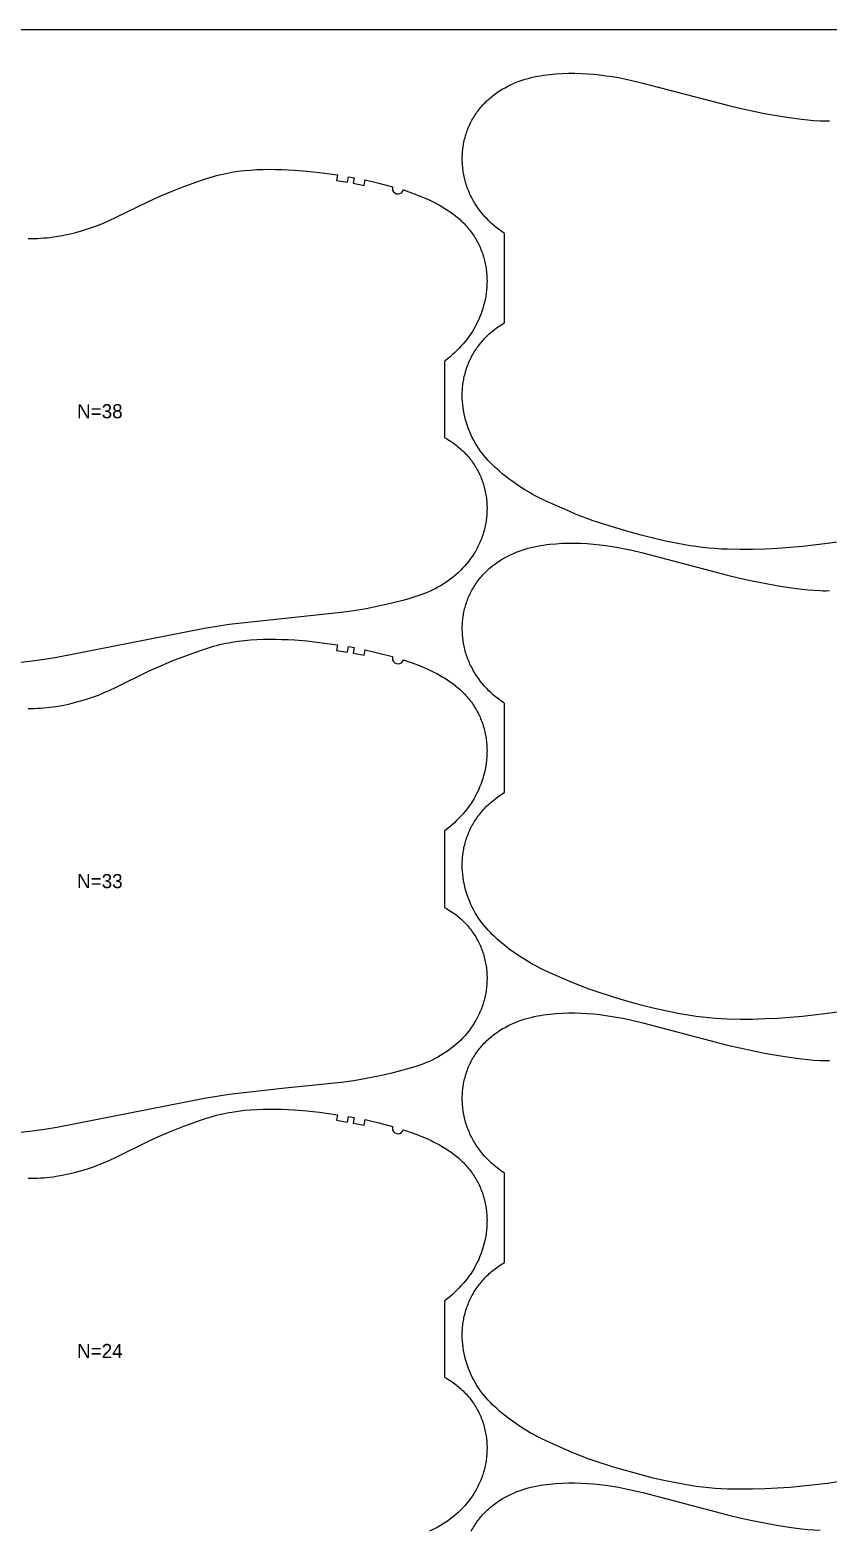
# Model space of a CAD drawing. Header units: inches. Extents: x 0 to 1977, y -12 to 1051.
# Drawn here: x 1252 to 1535, y 519 to 1051 of the extents above; entities that cross this region are included whole.
import ezdxf

# ---------------------------------------------------------------- set-up
doc = ezdxf.new("R2010")
doc.units = ezdxf.units.IN

msp = doc.modelspace()

# ---------------------------------------------------------------- linework, layer by layer
at = {"layer": '1'}
msp.add_lwpolyline([(0, -11.91), (1977.0647, -11.91), (1977.0647, 1050.7065), (0, 1050.7065), (0, -11.91)], close=True, dxfattribs=at)
for points in [[(1539.0562, 869.4017), (1534.6614, 868.784), (1525.8474, 867.7454), (1521.427, 867.3551), (1516.9996, 867.0543), (1512.5675, 866.8375), (1508.1317, 866.7059), (1503.6937, 866.668), (1499.2573, 866.757), (1497.0411, 866.8607), (1494.8274, 867.0071), (1492.617, 867.1972), (1490.411, 867.4322), (1488.2102, 867.7125), (1486.015, 868.0353), (1481.6424, 868.7939), (1477.2944, 869.6806), (1472.9694, 870.6738), (1468.6659, 871.7567), (1464.3859, 872.9277), (1459.2752, 874.4476), (1451.6798, 876.9028), (1449.5874, 877.6401), (1447.5106, 878.4179), (1445.4521, 879.2418), (1443.408, 880.1026), (1435.2882, 883.6963), (1433.2831, 884.6452), (1431.305, 885.6464), (1430.3289, 886.1717), (1429.362, 886.7141), (1427.4559, 887.8479), (1425.5868, 889.0433), (1423.7549, 890.296), (1421.9612, 891.6031), (1420.2107, 892.9669), (1419.3536, 893.6712), (1418.5094, 894.3913), (1417.6791, 895.1274), (1416.8632, 895.8801), (1416.0629, 896.6499), (1415.2799, 897.4374), (1414.5163, 898.2433), (1413.7744, 899.0682), (1413.056, 899.9127), (1412.3635, 900.7775), (1411.6988, 901.6632), (1411.0641, 902.5704), (1410.4611, 903.4995), (1409.8903, 904.4494), (1409.3518, 905.4187), (1408.8456, 906.406), (1408.3719, 907.4099), (1407.9308, 908.4289), (1407.5223, 909.4616), (1407.1465, 910.5068), (1406.8037, 911.5629), (1406.4944, 912.629), (1406.2191, 913.704), (1405.9786, 914.7871), (1405.7735, 915.8771), (1405.6043, 916.9731), (1405.4718, 918.0742), (1405.3765, 919.1793), (1405.319, 920.2873), (1405.3047, 920.842), (1405.3, 921.3969), (1405.3051, 921.9517), (1405.32, 922.5064), (1405.3449, 923.0606), (1405.3797, 923.6142), (1405.4246, 924.167), (1405.4796, 924.7188), (1405.5449, 925.2695), (1405.6204, 925.8187), (1405.7062, 926.3663), (1405.8025, 926.9122), (1405.9092, 927.4561), (1406.0266, 927.9979), (1406.1546, 928.5372), (1406.2931, 929.074), (1406.4421, 929.6081), (1406.6014, 930.1392), (1406.771, 930.6672), (1406.9509, 931.1919), (1407.1408, 931.7131), (1407.3407, 932.2306), (1407.5505, 932.7442), (1407.7702, 933.2537), (1407.9995, 933.759), (1408.2385, 934.2598), (1408.4871, 934.7559), (1408.7451, 935.2472), (1409.0125, 935.7335), (1409.2891, 936.2146), (1409.5749, 936.6902), (1409.8698, 937.1603), (1410.1735, 937.6247), (1410.486, 938.0832), (1410.8071, 938.5358), (1411.1366, 938.9822), (1411.4745, 939.4222), (1411.8205, 939.8559), (1412.1746, 940.2829), (1412.5365, 940.7032), (1412.9062, 941.1166), (1413.2835, 941.5229), (1413.6682, 941.9221), (1414.0603, 942.3139), (1414.4595, 942.6982), (1414.8657, 943.0749), (1415.2788, 943.4438), (1415.6985, 943.8052), (1416.5566, 944.5057), (1417.438, 945.1778), (1418.3403, 945.8228), (1419.2616, 946.4422), (1420.1996, 947.0373), (1420.3, 947.0976), (1420.3, 978.6093), (1419.8792, 978.8834), (1418.9686, 979.5168), (1418.0781, 980.1781), (1417.2087, 980.8669), (1416.3612, 981.5826), (1415.5366, 982.3247), (1414.736, 983.0925), (1413.96, 983.8854), (1413.2098, 984.7029), (1412.4863, 985.5444), (1411.7904, 986.4093), (1411.1235, 987.2967), (1410.487, 988.2061), (1409.8822, 989.1364), (1409.5921, 989.6092), (1409.3105, 990.087), (1409.0375, 990.5696), (1408.7734, 991.0571), (1408.5182, 991.5491), (1408.2721, 992.0458), (1408.0354, 992.5469), (1407.8082, 993.0524), (1407.5906, 993.5621), (1407.3827, 994.0759), (1407.1845, 994.5936), (1406.9961, 995.115), (1406.8174, 995.6399), (1406.6486, 996.168), (1406.4895, 996.6993), (1406.3404, 997.2336), (1406.201, 997.7705), (1406.0716, 998.31), (1405.9521, 998.8518), (1405.8425, 999.3957), (1405.743, 999.9416), (1405.6534, 1000.4893), (1405.5738, 1001.0385), (1405.5043, 1001.5891), (1405.4448, 1002.1409), (1405.3955, 1002.6936), (1405.3563, 1003.2472), (1405.3273, 1003.8013), (1405.3085, 1004.3558), (1405.3, 1004.9106), (1405.3018, 1005.4654), (1405.3139, 1006.0199), (1405.3364, 1006.5742), (1405.3693, 1007.1278), (1405.4126, 1007.6807), (1405.4664, 1008.2327), (1405.5308, 1008.7835), (1405.6057, 1009.3329), (1405.6912, 1009.8809), (1405.7874, 1010.4271), (1405.8942, 1010.9714), (1406.0116, 1011.5135), (1406.1396, 1012.0533), (1406.2782, 1012.5905), (1406.4272, 1013.1249), (1406.5867, 1013.6562), (1406.7566, 1014.1843), (1406.9369, 1014.709), (1407.1274, 1015.2299), (1407.3283, 1015.747), (1407.5394, 1016.2599), (1407.7606, 1016.7684), (1407.992, 1017.2724), (1408.2335, 1017.7715), (1408.485, 1018.2656), (1408.7465, 1018.7545), (1409.018, 1019.238), (1409.2992, 1019.7158), (1409.5901, 1020.1878), (1409.8904, 1020.654), (1410.2, 1021.1141), (1410.5187, 1021.568), (1410.8463, 1022.0155), (1411.1827, 1022.4566), (1411.5277, 1022.891), (1411.8811, 1023.3186), (1412.2428, 1023.7393), (1412.6125, 1024.1529), (1412.9902, 1024.5593), (1413.3756, 1024.9583), (1413.7687, 1025.3498), (1414.1691, 1025.7337), (1414.5767, 1026.1097), (1414.9914, 1026.4779), (1415.4129, 1026.8383), (1415.8411, 1027.1908), (1416.2756, 1027.5354), (1416.7164, 1027.872), (1417.1632, 1028.2008), (1417.6159, 1028.5216), (1418.5378, 1029.1393), (1419.4805, 1029.725), (1420.4425, 1030.2785), (1421.422, 1030.7997), (1422.4176, 1031.2885), (1423.428, 1031.7454), (1424.4519, 1032.171), (1425.4883, 1032.5658), (1426.5358, 1032.9305), (1427.5932, 1033.2656), (1428.6595, 1033.5717), (1429.7333, 1033.8494), (1430.8136, 1034.0994), (1431.8997, 1034.3229), (1432.9907, 1034.5213), (1434.0862, 1034.696), (1435.1853, 1034.8483), (1436.2875, 1034.9795), (1438.4982, 1035.1844), (1440.7135, 1035.3198), (1442.9312, 1035.3888), (1445.1496, 1035.3928), (1447.367, 1035.333), (1449.5819, 1035.2115), (1451.7932, 1035.0325), (1454.0002, 1034.8007), (1456.202, 1034.5211), (1458.3977, 1034.1974), (1460.5862, 1033.8297), (1462.7664, 1033.417), (1464.937, 1032.9585), (1469.25, 1031.9179), (1499.296, 1024.0279), (1503.6136, 1023.002), (1507.9485, 1022.0523), (1512.3006, 1021.1846), (1516.6676, 1020.3967), (1521.0484, 1019.6925), (1525.4472, 1019.107), (1527.6548, 1018.8733), (1529.8668, 1018.6921), (1532.082, 1018.5757), (1533.1904, 1018.5455), (1534.2992, 1018.5361), (1535.408, 1018.5487)], [(1251.4904, 976.8635), (1252.5992, 976.8541), (1253.708, 976.8667), (1254.8165, 976.9011), (1255.9243, 976.9571), (1257.031, 977.0344), (1258.1362, 977.1325), (1259.2394, 977.2512), (1260.3402, 977.3901), (1261.4383, 977.5488), (1263.6247, 977.9243), (1265.7972, 978.3734), (1267.9547, 978.8916), (1270.0962, 979.4744), (1272.2203, 980.1183), (1274.3247, 980.8232), (1276.4068, 981.5899), (1278.4639, 982.4193), (1280.495, 983.3097), (1282.5047, 984.2487), (1294.4462, 990.1364), (1298.4933, 991.9561), (1302.5892, 993.6645), (1306.7227, 995.277), (1312.989, 997.5268), (1315.0985, 998.2164), (1317.2232, 998.8534), (1318.2921, 999.1471), (1319.3661, 999.4218), (1320.4453, 999.6758), (1321.5294, 999.9093), (1322.6179, 1000.1228), (1323.7103, 1000.3169), (1325.9048, 1000.6491), (1328.1089, 1000.91), (1330.3191, 1001.1046), (1332.5335, 1001.2392), (1334.7508, 1001.3205), (1336.9696, 1001.3555), (1339.1886, 1001.3497), (1341.407, 1001.3041), (1343.6241, 1001.2184), (1345.8391, 1001.0926), (1350.2612, 1000.726), (1354.6722, 1000.2362), (1361.0664, 999.3617), (1360.7664, 997.3843), (1364.6772, 996.7531), (1365.0153, 998.7244), (1366.9847, 998.3756), (1366.6249, 996.4083), (1370.4997, 995.6495), (1370.91, 997.607), (1375.7729, 996.448), (1380.614, 995.2014), (1380.5335, 994.5841), (1380.6466, 993.972), (1380.9424, 993.4243), (1381.3924, 992.9941), (1381.9527, 992.723), (1382.5693, 992.6374), (1383.1824, 992.7455), (1383.7325, 993.0369), (1384.1664, 993.4832), (1384.442, 994.0414), (1384.442, 994.0414), (1389.2027, 992.3647), (1391.2597, 991.5346), (1393.2891, 990.6393), (1394.2921, 990.1656), (1395.2865, 989.6737), (1396.2718, 989.1629), (1397.2474, 988.6325), (1398.2124, 988.0819), (1399.165, 987.5097), (1400.103, 986.9146), (1401.0243, 986.2952), (1401.9267, 985.6501), (1402.808, 984.978), (1403.6662, 984.2775), (1404.0859, 983.9162), (1404.499, 983.5472), (1404.9052, 983.1706), (1405.3044, 982.7862), (1405.6964, 982.3944), (1406.0812, 981.9953), (1406.4585, 981.5889), (1406.8281, 981.1755), (1407.1901, 980.7553), (1407.5441, 980.3282), (1407.8902, 979.8946), (1408.228, 979.4545), (1408.5576, 979.0081), (1408.8787, 978.5556), (1409.1911, 978.0971), (1409.4949, 977.6327), (1409.7897, 977.1626), (1410.0755, 976.6869), (1410.3522, 976.2059), (1410.6195, 975.7196), (1410.8776, 975.2283), (1411.1261, 974.7321), (1411.3651, 974.2313), (1411.5945, 973.7261), (1411.8142, 973.2166), (1412.024, 972.703), (1412.2239, 972.1855), (1412.4138, 971.6643), (1412.5936, 971.1396), (1412.7633, 970.6116), (1412.9226, 970.0805), (1413.0716, 969.5464), (1413.2101, 969.0096), (1413.3381, 968.4702), (1413.4554, 967.9285), (1413.5622, 967.3846), (1413.6585, 966.8387), (1413.7443, 966.2911), (1413.8198, 965.7418), (1413.885, 965.1912), (1413.9401, 964.6394), (1413.9849, 964.0866), (1414.0198, 963.533), (1414.0446, 962.9787), (1414.0596, 962.4241), (1414.0647, 961.8693), (1414.06, 961.3144), (1414.0457, 960.7597), (1413.9882, 959.6517), (1413.8929, 958.5466), (1413.7603, 957.4455), (1413.5912, 956.3494), (1413.386, 955.2594), (1413.1455, 954.1764), (1412.8703, 953.1013), (1412.561, 952.0353), (1412.2181, 950.9791), (1411.8424, 949.934), (1411.4339, 948.9012), (1410.9928, 947.8822), (1410.519, 946.8784), (1410.0129, 945.8911), (1409.4743, 944.9218), (1408.9035, 943.9719), (1408.3006, 943.0428), (1407.6659, 942.1355), (1407.0012, 941.2498), (1406.3086, 940.3851), (1405.5903, 939.5406), (1404.8483, 938.7157), (1404.0848, 937.9098), (1403.3018, 937.1223), (1402.5014, 936.3525), (1401.6856, 935.5998), (1400.8552, 934.8636), (1400.0111, 934.1436), (1399.1539, 933.4392), (1399.0647, 933.3697), (1399.0647, 906.3601), (1399.8841, 905.8886), (1400.8269, 905.3029), (1401.7488, 904.6852), (1402.2014, 904.3644), (1402.6482, 904.0357), (1403.089, 903.699), (1403.5236, 903.3544), (1403.9518, 903.0019), (1404.3733, 902.6415), (1404.788, 902.2733), (1405.1956, 901.8973), (1405.596, 901.5135), (1405.989, 901.122), (1406.3744, 900.723), (1406.7521, 900.3166), (1407.1219, 899.9029), (1407.4836, 899.4823), (1407.837, 899.0546), (1408.182, 898.6202), (1408.5184, 898.1792), (1408.846, 897.7316), (1409.1647, 897.2777), (1409.4743, 896.8176), (1409.7746, 896.3515), (1410.0654, 895.8794), (1410.3467, 895.4016), (1410.6182, 894.9182), (1410.8797, 894.4293), (1411.1312, 893.9351), (1411.3727, 893.436), (1411.6041, 892.932), (1411.8253, 892.4235), (1412.0364, 891.9106), (1412.2372, 891.3936), (1412.4278, 890.8726), (1412.6081, 890.348), (1412.778, 889.8199), (1412.9375, 889.2885), (1413.0865, 888.7541), (1413.2251, 888.2169), (1413.3531, 887.6771), (1413.4705, 887.135), (1413.5773, 886.5907), (1413.6735, 886.0445), (1413.759, 885.4966), (1413.8339, 884.9471), (1413.8982, 884.3963), (1413.9521, 883.8444), (1413.9954, 883.2915), (1414.0283, 882.7378), (1414.0508, 882.1836), (1414.0629, 881.629), (1414.0647, 881.0742), (1414.0561, 880.5195), (1414.0374, 879.9649), (1414.0084, 879.4108), (1413.9692, 878.8572), (1413.9198, 878.3045), (1413.8604, 877.7527), (1413.7909, 877.2021), (1413.7113, 876.6529), (1413.6217, 876.1052), (1413.5221, 875.5593), (1413.4126, 875.0154), (1413.2931, 874.4736), (1413.1636, 873.9341), (1413.0243, 873.3972), (1412.8751, 872.863), (1412.7161, 872.3317), (1412.5472, 871.8035), (1412.3686, 871.2786), (1412.1801, 870.7572), (1411.982, 870.2395), (1411.7741, 869.7257), (1411.5565, 869.216), (1411.3293, 868.7105), (1411.0925, 868.2094), (1410.8465, 867.7128), (1410.5913, 867.2207), (1410.3271, 866.7333), (1410.0541, 866.2506), (1409.7725, 865.7729), (1409.4825, 865.3), (1408.8777, 864.3697), (1408.2411, 863.4604), (1407.5742, 862.5729), (1406.8784, 861.708), (1406.1548, 860.8665), (1405.4046, 860.049), (1404.6287, 859.2561), (1403.828, 858.4883), (1403.0035, 857.7463), (1402.156, 857.0306), (1401.2865, 856.3417), (1400.396, 855.6804), (1399.4854, 855.047), (1398.5559, 854.4416), (1397.6086, 853.8642), (1396.6447, 853.3146), (1395.6654, 852.7928), (1394.6719, 852.2987), (1393.6653, 851.8323), (1392.6469, 851.3935), (1391.6177, 850.9817), (1390.579, 850.5949), (1389.532, 850.2304), (1388.4777, 849.8856), (1386.3523, 849.2447), (1384.2121, 848.6512), (1379.9118, 847.5524), (1375.5862, 846.5675), (1371.2331, 845.7051), (1366.8555, 844.9773), (1362.4583, 844.3854), (1342.5985, 842.2994), (1322.7509, 840.1003), (1313.989, 838.6888), (1261.7384, 828.4174), (1257.3562, 827.7197), (1252.9614, 827.102), (1244.1474, 826.0634)], [(1539.0562, 702.9707), (1534.6614, 702.353), (1525.8474, 701.3144), (1521.427, 700.9241), (1516.9996, 700.6233), (1512.5675, 700.4065), (1508.1317, 700.2749), (1503.6937, 700.237), (1499.2573, 700.326), (1497.0411, 700.4297), (1494.8274, 700.5761), (1492.617, 700.7662), (1490.411, 701.0012), (1488.2102, 701.2815), (1486.015, 701.6043), (1481.6424, 702.3629), (1477.2944, 703.2496), (1472.9694, 704.2428), (1468.6659, 705.3257), (1464.3859, 706.4967), (1459.2752, 708.0166), (1451.6798, 710.4718), (1449.5874, 711.2091), (1447.5106, 711.9869), (1445.4521, 712.8108), (1443.408, 713.6716), (1435.2882, 717.2653), (1433.2831, 718.2142), (1431.305, 719.2154), (1430.3289, 719.7407), (1429.362, 720.2831), (1427.4559, 721.4169), (1425.5868, 722.6123), (1423.7549, 723.865), (1421.9612, 725.1721), (1420.2107, 726.5359), (1419.3536, 727.2402), (1418.5094, 727.9603), (1417.6791, 728.6964), (1416.8632, 729.4491), (1416.0629, 730.2189), (1415.2799, 731.0064), (1414.5163, 731.8123), (1413.7744, 732.6372), (1413.056, 733.4817), (1412.3635, 734.3465), (1411.6988, 735.2322), (1411.0641, 736.1394), (1410.4611, 737.0685), (1409.8903, 738.0184), (1409.3518, 738.9877), (1408.8456, 739.975), (1408.3719, 740.9789), (1407.9308, 741.9979), (1407.5223, 743.0306), (1407.1465, 744.0758), (1406.8037, 745.1319), (1406.4944, 746.198), (1406.2191, 747.273), (1405.9786, 748.3561), (1405.7735, 749.4461), (1405.6043, 750.5421), (1405.4718, 751.6432), (1405.3765, 752.7483), (1405.319, 753.8563), (1405.3047, 754.411), (1405.3, 754.9659), (1405.3051, 755.5207), (1405.32, 756.0754), (1405.3449, 756.6296), (1405.3797, 757.1832), (1405.4246, 757.736), (1405.4796, 758.2878), (1405.5449, 758.8385), (1405.6204, 759.3877), (1405.7062, 759.9353), (1405.8025, 760.4812), (1405.9092, 761.0251), (1406.0266, 761.5669), (1406.1546, 762.1062), (1406.2931, 762.643), (1406.4421, 763.1771), (1406.6014, 763.7082), (1406.771, 764.2362), (1406.9509, 764.7609), (1407.1408, 765.2821), (1407.3407, 765.7996), (1407.5505, 766.3132), (1407.7702, 766.8227), (1407.9995, 767.328), (1408.2385, 767.8288), (1408.4871, 768.3249), (1408.7451, 768.8162), (1409.0125, 769.3025), (1409.2891, 769.7836), (1409.5749, 770.2592), (1409.8698, 770.7293), (1410.1735, 771.1937), (1410.486, 771.6522), (1410.8071, 772.1048), (1411.1366, 772.5512), (1411.4745, 772.9912), (1411.8205, 773.4249), (1412.1746, 773.8519), (1412.5365, 774.2722), (1412.9062, 774.6856), (1413.2835, 775.0919), (1413.6682, 775.4911), (1414.0603, 775.8829), (1414.4595, 776.2672), (1414.8657, 776.6439), (1415.2788, 777.0128), (1415.6985, 777.3742), (1416.5566, 778.0747), (1417.438, 778.7468), (1418.3403, 779.3918), (1419.2616, 780.0112), (1420.1996, 780.6063), (1420.3, 780.6666), (1420.3, 812.1783), (1419.8792, 812.4524), (1418.9686, 813.0858), (1418.0781, 813.7471), (1417.2087, 814.4359), (1416.3612, 815.1516), (1415.5366, 815.8937), (1414.736, 816.6615), (1413.96, 817.4544), (1413.2098, 818.2719), (1412.4863, 819.1134), (1411.7904, 819.9783), (1411.1235, 820.8657), (1410.487, 821.7751), (1409.8822, 822.7054), (1409.5921, 823.1782), (1409.3105, 823.656), (1409.0375, 824.1386), (1408.7734, 824.6261), (1408.5182, 825.1181), (1408.2721, 825.6148), (1408.0354, 826.1159), (1407.8082, 826.6214), (1407.5906, 827.1311), (1407.3827, 827.6449), (1407.1845, 828.1626), (1406.9961, 828.684), (1406.8174, 829.2089), (1406.6486, 829.737), (1406.4895, 830.2683), (1406.3404, 830.8026), (1406.201, 831.3395), (1406.0716, 831.879), (1405.9521, 832.4208), (1405.8425, 832.9647), (1405.743, 833.5106), (1405.6534, 834.0583), (1405.5738, 834.6075), (1405.5043, 835.1581), (1405.4448, 835.7099), (1405.3955, 836.2626), (1405.3563, 836.8162), (1405.3273, 837.3703), (1405.3085, 837.9248), (1405.3, 838.4796), (1405.3018, 839.0344), (1405.3139, 839.5889), (1405.3364, 840.1432), (1405.3693, 840.6968), (1405.4126, 841.2497), (1405.4664, 841.8017), (1405.5308, 842.3525), (1405.6057, 842.9019), (1405.6912, 843.4499), (1405.7874, 843.9961), (1405.8942, 844.5404), (1406.0116, 845.0825), (1406.1396, 845.6223), (1406.2782, 846.1595), (1406.4272, 846.6939), (1406.5867, 847.2252), (1406.7566, 847.7533), (1406.9369, 848.278), (1407.1274, 848.7989), (1407.3283, 849.316), (1407.5394, 849.8289), (1407.7606, 850.3374), (1407.992, 850.8414), (1408.2335, 851.3405), (1408.485, 851.8346), (1408.7465, 852.3235), (1409.018, 852.807), (1409.2992, 853.2848), (1409.5901, 853.7568), (1409.8904, 854.223), (1410.2, 854.6831), (1410.5187, 855.137), (1410.8463, 855.5845), (1411.1827, 856.0256), (1411.5277, 856.46), (1411.8811, 856.8876), (1412.2428, 857.3083), (1412.6125, 857.7219), (1412.9902, 858.1283), (1413.3756, 858.5273), (1413.7687, 858.9188), (1414.1691, 859.3027), (1414.5767, 859.6787), (1414.9914, 860.0469), (1415.4129, 860.4073), (1415.8411, 860.7598), (1416.2756, 861.1044), (1416.7164, 861.441), (1417.1632, 861.7698), (1417.6159, 862.0906), (1418.5378, 862.7083), (1419.4805, 863.294), (1420.4425, 863.8475), (1421.422, 864.3687), (1422.4176, 864.8575), (1423.428, 865.3144), (1424.4519, 865.74), (1425.4883, 866.1348), (1426.5358, 866.4995), (1427.5932, 866.8346), (1428.6595, 867.1407), (1429.7333, 867.4184), (1430.8136, 867.6684), (1431.8997, 867.8919), (1432.9907, 868.0903), (1434.0862, 868.265), (1435.1853, 868.4173), (1436.2875, 868.5485), (1438.4982, 868.7534), (1440.7135, 868.8888), (1442.9312, 868.9578), (1445.1496, 868.9618), (1447.367, 868.902), (1449.5819, 868.7805), (1451.7932, 868.6015), (1454.0002, 868.3697), (1456.202, 868.0901), (1458.3977, 867.7664), (1460.5862, 867.3987), (1462.7664, 866.986), (1464.937, 866.5275), (1469.25, 865.4869), (1499.296, 857.5969), (1503.6136, 856.571), (1507.9485, 855.6213), (1512.3006, 854.7536), (1516.6676, 853.9657), (1521.0484, 853.2615), (1525.4472, 852.676), (1527.6548, 852.4423), (1529.8668, 852.2611), (1532.082, 852.1447), (1533.1904, 852.1145), (1534.2992, 852.1051), (1535.408, 852.1177)], [(1251.4904, 810.4325), (1252.5992, 810.4231), (1253.708, 810.4357), (1254.8165, 810.4701), (1255.9243, 810.5261), (1257.031, 810.6034), (1258.1362, 810.7015), (1259.2394, 810.8202), (1260.3402, 810.9591), (1261.4383, 811.1178), (1263.6247, 811.4933), (1265.7972, 811.9424), (1267.9547, 812.4606), (1270.0962, 813.0434), (1272.2203, 813.6873), (1274.3247, 814.3922), (1276.4068, 815.1589), (1278.4639, 815.9883), (1280.495, 816.8787), (1282.5047, 817.8177), (1294.4462, 823.7054), (1298.4933, 825.5251), (1302.5892, 827.2335), (1306.7227, 828.846), (1312.989, 831.0958), (1315.0985, 831.7854), (1317.2232, 832.4224), (1318.2921, 832.7161), (1319.3661, 832.9908), (1320.4453, 833.2448), (1321.5294, 833.4783), (1322.6179, 833.6918), (1323.7103, 833.8859), (1325.9048, 834.2181), (1328.1089, 834.479), (1330.3191, 834.6736), (1332.5335, 834.8082), (1334.7508, 834.8895), (1336.9696, 834.9245), (1339.1886, 834.9187), (1341.407, 834.8731), (1343.6241, 834.7874), (1345.8391, 834.6616), (1350.2612, 834.295), (1354.6722, 833.8052), (1361.0664, 832.9307), (1360.7664, 830.9533), (1364.6772, 830.3221), (1365.0153, 832.2934), (1366.9847, 831.9446), (1366.6249, 829.9773), (1370.4997, 829.2185), (1370.91, 831.176), (1375.7729, 830.017), (1380.614, 828.7704), (1380.5335, 828.1531), (1380.6466, 827.541), (1380.9424, 826.9933), (1381.3924, 826.5631), (1381.9527, 826.292), (1382.5693, 826.2064), (1383.1824, 826.3145), (1383.7325, 826.6059), (1384.1664, 827.0522), (1384.442, 827.6104), (1384.442, 827.6104), (1389.2027, 825.9337), (1391.2597, 825.1036), (1393.2891, 824.2083), (1394.2921, 823.7346), (1395.2865, 823.2427), (1396.2718, 822.7319), (1397.2474, 822.2015), (1398.2124, 821.6509), (1399.165, 821.0787), (1400.103, 820.4836), (1401.0243, 819.8642), (1401.9267, 819.2191), (1402.808, 818.547), (1403.6662, 817.8465), (1404.0859, 817.4852), (1404.499, 817.1162), (1404.9052, 816.7396), (1405.3044, 816.3552), (1405.6964, 815.9634), (1406.0812, 815.5643), (1406.4585, 815.1579), (1406.8281, 814.7445), (1407.1901, 814.3243), (1407.5441, 813.8972), (1407.8902, 813.4636), (1408.228, 813.0235), (1408.5576, 812.5771), (1408.8787, 812.1246), (1409.1911, 811.6661), (1409.4949, 811.2017), (1409.7897, 810.7316), (1410.0755, 810.2559), (1410.3522, 809.7749), (1410.6195, 809.2886), (1410.8776, 808.7973), (1411.1261, 808.3011), (1411.3651, 807.8003), (1411.5945, 807.2951), (1411.8142, 806.7856), (1412.024, 806.272), (1412.2239, 805.7545), (1412.4138, 805.2333), (1412.5936, 804.7086), (1412.7633, 804.1806), (1412.9226, 803.6495), (1413.0716, 803.1154), (1413.2101, 802.5786), (1413.3381, 802.0392), (1413.4554, 801.4975), (1413.5622, 800.9536), (1413.6585, 800.4077), (1413.7443, 799.8601), (1413.8198, 799.3108), (1413.885, 798.7602), (1413.9401, 798.2084), (1413.9849, 797.6556), (1414.0198, 797.102), (1414.0446, 796.5477), (1414.0596, 795.9931), (1414.0647, 795.4383), (1414.06, 794.8834), (1414.0457, 794.3287), (1413.9882, 793.2207), (1413.8929, 792.1156), (1413.7603, 791.0145), (1413.5912, 789.9184), (1413.386, 788.8284), (1413.1455, 787.7454), (1412.8703, 786.6703), (1412.561, 785.6043), (1412.2181, 784.5481), (1411.8424, 783.503), (1411.4339, 782.4702), (1410.9928, 781.4512), (1410.519, 780.4474), (1410.0129, 779.4601), (1409.4743, 778.4908), (1408.9035, 777.5409), (1408.3006, 776.6118), (1407.6659, 775.7045), (1407.0012, 774.8188), (1406.3086, 773.9541), (1405.5903, 773.1096), (1404.8483, 772.2847), (1404.0848, 771.4788), (1403.3018, 770.6913), (1402.5014, 769.9215), (1401.6856, 769.1688), (1400.8552, 768.4326), (1400.0111, 767.7126), (1399.1539, 767.0082), (1399.0647, 766.9387), (1399.0647, 739.9291), (1399.8841, 739.4576), (1400.8269, 738.8719), (1401.7488, 738.2542), (1402.2014, 737.9334), (1402.6482, 737.6047), (1403.089, 737.268), (1403.5236, 736.9234), (1403.9518, 736.5709), (1404.3733, 736.2105), (1404.788, 735.8423), (1405.1956, 735.4663), (1405.596, 735.0825), (1405.989, 734.691), (1406.3744, 734.292), (1406.7521, 733.8856), (1407.1219, 733.4719), (1407.4836, 733.0513), (1407.837, 732.6236), (1408.182, 732.1892), (1408.5184, 731.7482), (1408.846, 731.3006), (1409.1647, 730.8467), (1409.4743, 730.3866), (1409.7746, 729.9205), (1410.0654, 729.4484), (1410.3467, 728.9706), (1410.6182, 728.4872), (1410.8797, 727.9983), (1411.1312, 727.5041), (1411.3727, 727.005), (1411.6041, 726.501), (1411.8253, 725.9925), (1412.0364, 725.4796), (1412.2372, 724.9626), (1412.4278, 724.4416), (1412.6081, 723.917), (1412.778, 723.3889), (1412.9375, 722.8575), (1413.0865, 722.3231), (1413.2251, 721.7859), (1413.3531, 721.2461), (1413.4705, 720.704), (1413.5773, 720.1597), (1413.6735, 719.6135), (1413.759, 719.0656), (1413.8339, 718.5161), (1413.8982, 717.9653), (1413.9521, 717.4134), (1413.9954, 716.8605), (1414.0283, 716.3068), (1414.0508, 715.7526), (1414.0629, 715.198), (1414.0647, 714.6432), (1414.0561, 714.0885), (1414.0374, 713.5339), (1414.0084, 712.9798), (1413.9692, 712.4262), (1413.9198, 711.8735), (1413.8604, 711.3217), (1413.7909, 710.7711), (1413.7113, 710.2219), (1413.6217, 709.6742), (1413.5221, 709.1283), (1413.4126, 708.5844), (1413.2931, 708.0426), (1413.1636, 707.5031), (1413.0243, 706.9662), (1412.8751, 706.432), (1412.7161, 705.9007), (1412.5472, 705.3725), (1412.3686, 704.8476), (1412.1801, 704.3262), (1411.982, 703.8085), (1411.7741, 703.2947), (1411.5565, 702.785), (1411.3293, 702.2795), (1411.0925, 701.7784), (1410.8465, 701.2818), (1410.5913, 700.7897), (1410.3271, 700.3023), (1410.0541, 699.8196), (1409.7725, 699.3419), (1409.4825, 698.869), (1408.8777, 697.9387), (1408.2411, 697.0294), (1407.5742, 696.1419), (1406.8784, 695.277), (1406.1548, 694.4355), (1405.4046, 693.618), (1404.6287, 692.8251), (1403.828, 692.0573), (1403.0035, 691.3153), (1402.156, 690.5996), (1401.2865, 689.9107), (1400.396, 689.2494), (1399.4854, 688.616), (1398.5559, 688.0106), (1397.6086, 687.4332), (1396.6447, 686.8836), (1395.6654, 686.3618), (1394.6719, 685.8677), (1393.6653, 685.4013), (1392.6469, 684.9625), (1391.6177, 684.5507), (1390.579, 684.1639), (1389.532, 683.7994), (1388.4777, 683.4546), (1386.3523, 682.8137), (1384.2121, 682.2202), (1379.9118, 681.1214), (1375.5862, 680.1365), (1371.2331, 679.2741), (1366.8555, 678.5463), (1362.4583, 677.9544), (1342.5985, 675.8684), (1322.7509, 673.6693), (1313.989, 672.2578), (1261.7384, 661.9864), (1257.3562, 661.2887), (1252.9614, 660.671), (1244.1474, 659.6324)], [(1539.0562, 536.5397), (1534.6614, 535.922), (1525.8474, 534.8834), (1521.427, 534.4931), (1516.9996, 534.1923), (1512.5675, 533.9755), (1508.1317, 533.8439), (1503.6937, 533.806), (1499.2573, 533.895), (1497.0411, 533.9987), (1494.8274, 534.1451), (1492.617, 534.3352), (1490.411, 534.5702), (1488.2102, 534.8505), (1486.015, 535.1733), (1481.6424, 535.9319), (1477.2944, 536.8186), (1472.9694, 537.8118), (1468.6659, 538.8947), (1464.3859, 540.0657), (1459.2752, 541.5856), (1451.6798, 544.0408), (1449.5874, 544.7781), (1447.5106, 545.5559), (1445.4521, 546.3798), (1443.408, 547.2406), (1435.2882, 550.8343), (1433.2831, 551.7832), (1431.305, 552.7844), (1430.3289, 553.3097), (1429.362, 553.8521), (1427.4559, 554.9859), (1425.5868, 556.1813), (1423.7549, 557.434), (1421.9612, 558.7411), (1420.2107, 560.1049), (1419.3536, 560.8092), (1418.5094, 561.5293), (1417.6791, 562.2654), (1416.8632, 563.0181), (1416.0629, 563.7879), (1415.2799, 564.5754), (1414.5163, 565.3813), (1413.7744, 566.2062), (1413.056, 567.0507), (1412.3635, 567.9155), (1411.6988, 568.8012), (1411.0641, 569.7084), (1410.4611, 570.6375), (1409.8903, 571.5874), (1409.3518, 572.5567), (1408.8456, 573.544), (1408.3719, 574.5479), (1407.9308, 575.5669), (1407.5223, 576.5996), (1407.1465, 577.6448), (1406.8037, 578.7009), (1406.4944, 579.767), (1406.2191, 580.842), (1405.9786, 581.9251), (1405.7735, 583.0151), (1405.6043, 584.1111), (1405.4718, 585.2122), (1405.3765, 586.3173), (1405.319, 587.4253), (1405.3047, 587.98), (1405.3, 588.5349), (1405.3051, 589.0897), (1405.32, 589.6444), (1405.3449, 590.1986), (1405.3797, 590.7522), (1405.4246, 591.305), (1405.4796, 591.8568), (1405.5449, 592.4075), (1405.6204, 592.9567), (1405.7062, 593.5043), (1405.8025, 594.0502), (1405.9092, 594.5941), (1406.0266, 595.1359), (1406.1546, 595.6752), (1406.2931, 596.212), (1406.4421, 596.7461), (1406.6014, 597.2772), (1406.771, 597.8052), (1406.9509, 598.3299), (1407.1408, 598.8511), (1407.3407, 599.3686), (1407.5505, 599.8822), (1407.7702, 600.3917), (1407.9995, 600.897), (1408.2385, 601.3978), (1408.4871, 601.8939), (1408.7451, 602.3852), (1409.0125, 602.8715), (1409.2891, 603.3526), (1409.5749, 603.8282), (1409.8698, 604.2983), (1410.1735, 604.7627), (1410.486, 605.2212), (1410.8071, 605.6738), (1411.1366, 606.1202), (1411.4745, 606.5602), (1411.8205, 606.9939), (1412.1746, 607.4209), (1412.5365, 607.8412), (1412.9062, 608.2546), (1413.2835, 608.6609), (1413.6682, 609.0601), (1414.0603, 609.4519), (1414.4595, 609.8362), (1414.8657, 610.2129), (1415.2788, 610.5818), (1415.6985, 610.9432), (1416.5566, 611.6437), (1417.438, 612.3158), (1418.3403, 612.9608), (1419.2616, 613.5802), (1420.1996, 614.1753), (1420.3, 614.2356), (1420.3, 645.7473), (1419.8792, 646.0214), (1418.9686, 646.6548), (1418.0781, 647.3161), (1417.2087, 648.0049), (1416.3612, 648.7206), (1415.5366, 649.4627), (1414.736, 650.2305), (1413.96, 651.0234), (1413.2098, 651.8409), (1412.4863, 652.6824), (1411.7904, 653.5473), (1411.1235, 654.4347), (1410.487, 655.3441), (1409.8822, 656.2744), (1409.5921, 656.7472), (1409.3105, 657.225), (1409.0375, 657.7076), (1408.7734, 658.1951), (1408.5182, 658.6871), (1408.2721, 659.1838), (1408.0354, 659.6849), (1407.8082, 660.1904), (1407.5906, 660.7001), (1407.3827, 661.2139), (1407.1845, 661.7316), (1406.9961, 662.253), (1406.8174, 662.7779), (1406.6486, 663.306), (1406.4895, 663.8373), (1406.3404, 664.3716), (1406.201, 664.9085), (1406.0716, 665.448), (1405.9521, 665.9898), (1405.8425, 666.5337), (1405.743, 667.0796), (1405.6534, 667.6273), (1405.5738, 668.1765), (1405.5043, 668.7271), (1405.4448, 669.2789), (1405.3955, 669.8316), (1405.3563, 670.3852), (1405.3273, 670.9393), (1405.3085, 671.4938), (1405.3, 672.0486), (1405.3018, 672.6034), (1405.3139, 673.1579), (1405.3364, 673.7122), (1405.3693, 674.2658), (1405.4126, 674.8187), (1405.4664, 675.3707), (1405.5308, 675.9215), (1405.6057, 676.4709), (1405.6912, 677.0189), (1405.7874, 677.5651), (1405.8942, 678.1094), (1406.0116, 678.6515), (1406.1396, 679.1913), (1406.2782, 679.7285), (1406.4272, 680.2629), (1406.5867, 680.7942), (1406.7566, 681.3223), (1406.9369, 681.847), (1407.1274, 682.3679), (1407.3283, 682.885), (1407.5394, 683.3979), (1407.7606, 683.9064), (1407.992, 684.4104), (1408.2335, 684.9095), (1408.485, 685.4036), (1408.7465, 685.8925), (1409.018, 686.376), (1409.2992, 686.8538), (1409.5901, 687.3258), (1409.8904, 687.792), (1410.2, 688.2521), (1410.5187, 688.706), (1410.8463, 689.1535), (1411.1827, 689.5946), (1411.5277, 690.029), (1411.8811, 690.4566), (1412.2428, 690.8773), (1412.6125, 691.2909), (1412.9902, 691.6973), (1413.3756, 692.0963), (1413.7687, 692.4878), (1414.1691, 692.8717), (1414.5767, 693.2477), (1414.9914, 693.6159), (1415.4129, 693.9763), (1415.8411, 694.3288), (1416.2756, 694.6734), (1416.7164, 695.01), (1417.1632, 695.3388), (1417.6159, 695.6596), (1418.5378, 696.2773), (1419.4805, 696.863), (1420.4425, 697.4165), (1421.422, 697.9377), (1422.4176, 698.4265), (1423.428, 698.8834), (1424.4519, 699.309), (1425.4883, 699.7038), (1426.5358, 700.0685), (1427.5932, 700.4036), (1428.6595, 700.7097), (1429.7333, 700.9874), (1430.8136, 701.2374), (1431.8997, 701.4609), (1432.9907, 701.6593), (1434.0862, 701.834), (1435.1853, 701.9863), (1436.2875, 702.1175), (1438.4982, 702.3224), (1440.7135, 702.4578), (1442.9312, 702.5268), (1445.1496, 702.5308), (1447.367, 702.471), (1449.5819, 702.3495), (1451.7932, 702.1705), (1454.0002, 701.9387), (1456.202, 701.6591), (1458.3977, 701.3354), (1460.5862, 700.9677), (1462.7664, 700.555), (1464.937, 700.0965), (1469.25, 699.0559), (1499.296, 691.1659), (1503.6136, 690.14), (1507.9485, 689.1903), (1512.3006, 688.3226), (1516.6676, 687.5347), (1521.0484, 686.8305), (1525.4472, 686.245), (1527.6548, 686.0113), (1529.8668, 685.8301), (1532.082, 685.7137), (1533.1904, 685.6835), (1534.2992, 685.6741), (1535.408, 685.6867)], [(1251.4904, 644.0015), (1252.5992, 643.9921), (1253.708, 644.0047), (1254.8165, 644.0391), (1255.9243, 644.0951), (1257.031, 644.1724), (1258.1362, 644.2705), (1259.2394, 644.3892), (1260.3402, 644.5281), (1261.4383, 644.6868), (1263.6247, 645.0623), (1265.7972, 645.5114), (1267.9547, 646.0296), (1270.0962, 646.6124), (1272.2203, 647.2563), (1274.3247, 647.9612), (1276.4068, 648.7279), (1278.4639, 649.5573), (1280.495, 650.4477), (1282.5047, 651.3867), (1294.4462, 657.2744), (1298.4933, 659.0941), (1302.5892, 660.8025), (1306.7227, 662.415), (1312.989, 664.6648), (1315.0985, 665.3544), (1317.2232, 665.9914), (1318.2921, 666.2851), (1319.3661, 666.5598), (1320.4453, 666.8138), (1321.5294, 667.0473), (1322.6179, 667.2608), (1323.7103, 667.4549), (1325.9048, 667.7871), (1328.1089, 668.048), (1330.3191, 668.2426), (1332.5335, 668.3772), (1334.7508, 668.4585), (1336.9696, 668.4935), (1339.1886, 668.4877), (1341.407, 668.4421), (1343.6241, 668.3564), (1345.8391, 668.2306), (1350.2612, 667.864), (1354.6722, 667.3742), (1361.0664, 666.4997), (1360.7664, 664.5223), (1364.6772, 663.8911), (1365.0153, 665.8624), (1366.9847, 665.5136), (1366.6249, 663.5463), (1370.4997, 662.7875), (1370.91, 664.745), (1375.7729, 663.586), (1380.614, 662.3394), (1380.5335, 661.7221), (1380.6466, 661.11), (1380.9424, 660.5623), (1381.3924, 660.1321), (1381.9527, 659.861), (1382.5693, 659.7754), (1383.1824, 659.8835), (1383.7325, 660.1749), (1384.1664, 660.6212), (1384.442, 661.1794), (1384.442, 661.1794), (1389.2027, 659.5027), (1391.2597, 658.6726), (1393.2891, 657.7773), (1394.2921, 657.3036), (1395.2865, 656.8117), (1396.2718, 656.3009), (1397.2474, 655.7705), (1398.2124, 655.2199), (1399.165, 654.6477), (1400.103, 654.0526), (1401.0243, 653.4332), (1401.9267, 652.7881), (1402.808, 652.116), (1403.6662, 651.4155), (1404.0859, 651.0542), (1404.499, 650.6852), (1404.9052, 650.3086), (1405.3044, 649.9242), (1405.6964, 649.5324), (1406.0812, 649.1333), (1406.4585, 648.7269), (1406.8281, 648.3135), (1407.1901, 647.8933), (1407.5441, 647.4662), (1407.8902, 647.0326), (1408.228, 646.5925), (1408.5576, 646.1461), (1408.8787, 645.6936), (1409.1911, 645.2351), (1409.4949, 644.7707), (1409.7897, 644.3006), (1410.0755, 643.8249), (1410.3522, 643.3439), (1410.6195, 642.8576), (1410.8776, 642.3663), (1411.1261, 641.8701), (1411.3651, 641.3693), (1411.5945, 640.8641), (1411.8142, 640.3546), (1412.024, 639.841), (1412.2239, 639.3235), (1412.4138, 638.8023), (1412.5936, 638.2776), (1412.7633, 637.7496), (1412.9226, 637.2185), (1413.0716, 636.6844), (1413.2101, 636.1476), (1413.3381, 635.6082), (1413.4554, 635.0665), (1413.5622, 634.5226), (1413.6585, 633.9767), (1413.7443, 633.4291), (1413.8198, 632.8798), (1413.885, 632.3292), (1413.9401, 631.7774), (1413.9849, 631.2246), (1414.0198, 630.671), (1414.0446, 630.1167), (1414.0596, 629.5621), (1414.0647, 629.0073), (1414.06, 628.4524), (1414.0457, 627.8977), (1413.9882, 626.7897), (1413.8929, 625.6846), (1413.7603, 624.5835), (1413.5912, 623.4874), (1413.386, 622.3974), (1413.1455, 621.3144), (1412.8703, 620.2393), (1412.561, 619.1733), (1412.2181, 618.1171), (1411.8424, 617.072), (1411.4339, 616.0392), (1410.9928, 615.0202), (1410.519, 614.0164), (1410.0129, 613.0291), (1409.4743, 612.0598), (1408.9035, 611.1099), (1408.3006, 610.1808), (1407.6659, 609.2735), (1407.0012, 608.3878), (1406.3086, 607.5231), (1405.5903, 606.6786), (1404.8483, 605.8537), (1404.0848, 605.0478), (1403.3018, 604.2603), (1402.5014, 603.4905), (1401.6856, 602.7378), (1400.8552, 602.0016), (1400.0111, 601.2816), (1399.1539, 600.5772), (1399.0647, 600.5077), (1399.0647, 573.4981), (1399.8841, 573.0266), (1400.8269, 572.4409), (1401.7488, 571.8232), (1402.2014, 571.5024), (1402.6482, 571.1737), (1403.089, 570.837), (1403.5236, 570.4924), (1403.9518, 570.1399), (1404.3733, 569.7795), (1404.788, 569.4113), (1405.1956, 569.0353), (1405.596, 568.6515), (1405.989, 568.26), (1406.3744, 567.861), (1406.7521, 567.4546), (1407.1219, 567.0409), (1407.4836, 566.6203), (1407.837, 566.1926), (1408.182, 565.7582), (1408.5184, 565.3172), (1408.846, 564.8696), (1409.1647, 564.4157), (1409.4743, 563.9556), (1409.7746, 563.4895), (1410.0654, 563.0174), (1410.3467, 562.5396), (1410.6182, 562.0562), (1410.8797, 561.5673), (1411.1312, 561.0731), (1411.3727, 560.574), (1411.6041, 560.07), (1411.8253, 559.5615), (1412.0364, 559.0486), (1412.2372, 558.5316), (1412.4278, 558.0106), (1412.6081, 557.486), (1412.778, 556.9579), (1412.9375, 556.4265), (1413.0865, 555.8921), (1413.2251, 555.3549), (1413.3531, 554.8151), (1413.4705, 554.273), (1413.5773, 553.7287), (1413.6735, 553.1825), (1413.759, 552.6346), (1413.8339, 552.0851), (1413.8982, 551.5343), (1413.9521, 550.9824), (1413.9954, 550.4295), (1414.0283, 549.8758), (1414.0508, 549.3216), (1414.0629, 548.767), (1414.0647, 548.2122), (1414.0561, 547.6575), (1414.0374, 547.1029), (1414.0084, 546.5488), (1413.9692, 545.9952), (1413.9198, 545.4425), (1413.8604, 544.8907), (1413.7909, 544.3401), (1413.7113, 543.7909), (1413.6217, 543.2432), (1413.5221, 542.6973), (1413.4126, 542.1534), (1413.2931, 541.6116), (1413.1636, 541.0721), (1413.0243, 540.5352), (1412.8751, 540.001), (1412.7161, 539.4697), (1412.5472, 538.9415), (1412.3686, 538.4166), (1412.1801, 537.8952), (1411.982, 537.3775), (1411.7741, 536.8637), (1411.5565, 536.354), (1411.3293, 535.8485), (1411.0925, 535.3474), (1410.8465, 534.8508), (1410.5913, 534.3587), (1410.3271, 533.8713), (1410.0541, 533.3886), (1409.7725, 532.9109), (1409.4825, 532.438), (1408.8777, 531.5077), (1408.2411, 530.5984), (1407.5742, 529.7109), (1406.8784, 528.846), (1406.1548, 528.0045), (1405.4046, 527.187), (1404.6287, 526.3941), (1403.828, 525.6263), (1403.0035, 524.8843), (1402.156, 524.1686), (1401.2865, 523.4797), (1400.396, 522.8184), (1399.4854, 522.185), (1398.5559, 521.5796), (1397.6086, 521.0022), (1396.6447, 520.4526), (1395.6654, 519.9308), (1394.6719, 519.4367), (1393.6653, 518.9703)], [(1408.485, 518.9726), (1408.7465, 519.4615), (1409.018, 519.945), (1409.2992, 520.4228), (1409.5901, 520.8948), (1409.8904, 521.361), (1410.2, 521.8211), (1410.5187, 522.275), (1410.8463, 522.7225), (1411.1827, 523.1636), (1411.5277, 523.598), (1411.8811, 524.0256), (1412.2428, 524.4463), (1412.6125, 524.8599), (1412.9902, 525.2663), (1413.3756, 525.6653), (1413.7687, 526.0568), (1414.1691, 526.4407), (1414.5767, 526.8167), (1414.9914, 527.1849), (1415.4129, 527.5453), (1415.8411, 527.8978), (1416.2756, 528.2424), (1416.7164, 528.579), (1417.1632, 528.9078), (1417.6159, 529.2286), (1418.5378, 529.8463), (1419.4805, 530.432), (1420.4425, 530.9855), (1421.422, 531.5067), (1422.4176, 531.9955), (1423.428, 532.4524), (1424.4519, 532.878), (1425.4883, 533.2728), (1426.5358, 533.6375), (1427.5932, 533.9726), (1428.6595, 534.2787), (1429.7333, 534.5564), (1430.8136, 534.8064), (1431.8997, 535.0299), (1432.9907, 535.2283), (1434.0862, 535.403), (1435.1853, 535.5553), (1436.2875, 535.6865), (1438.4982, 535.8914), (1440.7135, 536.0268), (1442.9312, 536.0958), (1445.1496, 536.0998), (1447.367, 536.04), (1449.5819, 535.9185), (1451.7932, 535.7395), (1454.0002, 535.5077), (1456.202, 535.2281), (1458.3977, 534.9044), (1460.5862, 534.5367), (1462.7664, 534.124), (1464.937, 533.6655), (1469.25, 532.6249), (1499.296, 524.7349), (1503.6136, 523.709), (1507.9485, 522.7593), (1512.3006, 521.8916), (1516.6676, 521.1037), (1521.0484, 520.3995), (1525.4472, 519.814), (1527.6548, 519.5803), (1529.8668, 519.3991), (1532.082, 519.2827)]]:
    msp.add_lwpolyline(points, dxfattribs=at)

# ---------------------------------------------------------------- texts
for s, p in [('N=38', (1268.8323, 913.1707)), ('N=33', (1268.8323, 746.7397)), ('N=24', (1268.8323, 580.3087))]:
    msp.add_text(s, height=5, dxfattribs=at).set_placement(p)

doc.saveas('drawing.dxf')
